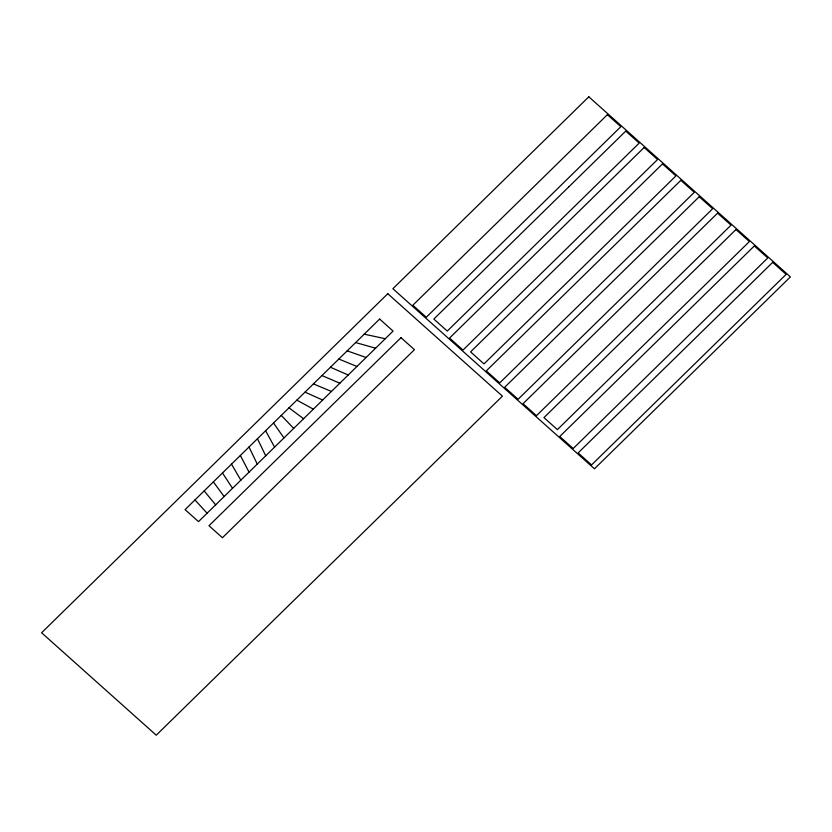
<?xml version="1.0" encoding="UTF-8"?>
<svg xmlns="http://www.w3.org/2000/svg" width="832" height="832" viewBox="0 0 832 832"><rect width="100%" height="100%" fill="white"/><g stroke="black" fill="none" stroke-linecap="round" stroke-linejoin="round"><path stroke-width="1.25" d="M364.198 334.183L385.268 338.718M355.638 342.566L375.586 348.192M347.173 350.854L366.09 357.5M338.811 359.039L356.928 366.465M313.425 383.906L331.438 391.435M321.953 375.554L339.83 383.219M330.429 367.245L348.213 375.014M305.022 392.132L322.65 400.036M296.878 400.109L313.331 409.167M288.995 407.836L303.586 418.714M281.258 415.407L293.696 428.397M194.958 499.938L207.095 513.219M204.173 490.911L215.644 504.847M213.366 481.905L224.13 496.527M273.51 422.999L283.951 437.944M222.487 472.971L232.534 488.301M231.504 464.142L240.833 480.178M265.606 430.747L274.581 447.117M240.365 455.458L249.038 472.139M257.452 438.734L265.71 455.811M249.028 446.982L257.254 464.09M387.774 293.717L41.6 632.767L156.25 735.197L502.424 396.146L387.774 293.717M588.817 96.803L392.881 288.714L594.464 468.801L790.4 276.9L588.817 96.803M379.631 319.062L185.068 509.631L198.505 521.633L393.078 331.074L379.631 319.062M607.402 114.681L412.838 305.24L426.275 317.252L620.838 126.693L607.402 114.681M401.003 337.667L208.988 525.73L222.425 537.732L414.44 349.669L401.003 337.667M568.651 187.023L433.836 319.062L447.273 331.074L639.194 143.094L625.758 131.092L568.651 187.023M644.124 147.503L449.561 338.062L462.998 350.074L657.571 159.515L644.124 147.503M662.49 163.904L470.569 351.884L484.006 363.896L675.927 175.916L662.49 163.904M680.857 180.315L486.294 370.885L499.73 382.886L694.304 192.327L680.857 180.315M699.223 196.726L504.66 387.286L518.097 399.298L712.67 208.738L699.223 196.726M717.59 213.138L523.026 403.697L536.463 415.698L731.037 225.15L717.59 213.138M735.956 229.549L543.941 417.612L557.378 429.614L749.403 241.55L735.956 229.549M754.322 245.95L559.759 436.509L573.196 448.521L767.77 257.962L754.322 245.95M772.689 262.361L578.126 452.92L591.562 464.932L786.126 274.362L772.689 262.361"/></g></svg>
